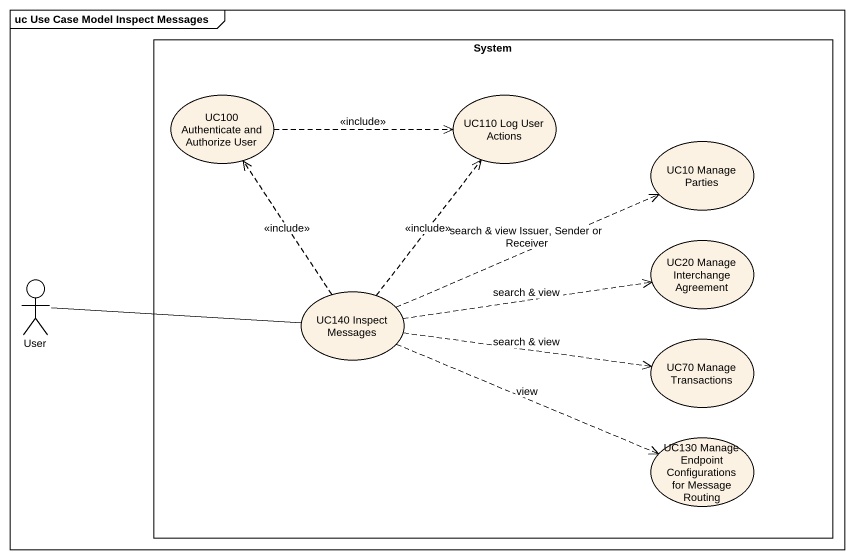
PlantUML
@startuml
mainframe uc Use Case Model Inspect Messages
rectangle System {
  usecase "UC100 Authenticate and Authorize User" as UC100_Authenticate_and
  usecase "UC110 Log User Actions" as UC110_Log_User_Actions
  usecase "UC10 Manage Parties" as UC10_Manage_Parties
  usecase "UC20 Manage Interchange Agreement" as UC20_Manage_Interchange
  usecase "UC140 Inspect Messages" as UC140_Inspect_Messages
  usecase "UC70 Manage Transactions" as UC70_Manage_Transactions
  usecase "UC130 Manage Endpoint Configurations for Message Routing" as UC130_Manage_Endpoint
}
actor User
UC100_Authenticate_and .right.> UC110_Log_User_Actions : <<include>>
User -right- UC140_Inspect_Messages
UC140_Inspect_Messages .up.> UC100_Authenticate_and : <<include>>
UC140_Inspect_Messages .up.> UC110_Log_User_Actions : <<include>>
UC140_Inspect_Messages .right.> UC10_Manage_Parties : search & view Issuer, Sender or Receiver
UC140_Inspect_Messages .right.> UC20_Manage_Interchange : search & view
UC140_Inspect_Messages .right.> UC70_Manage_Transactions : search & view
UC140_Inspect_Messages .right.> UC130_Manage_Endpoint : view
@enduml
